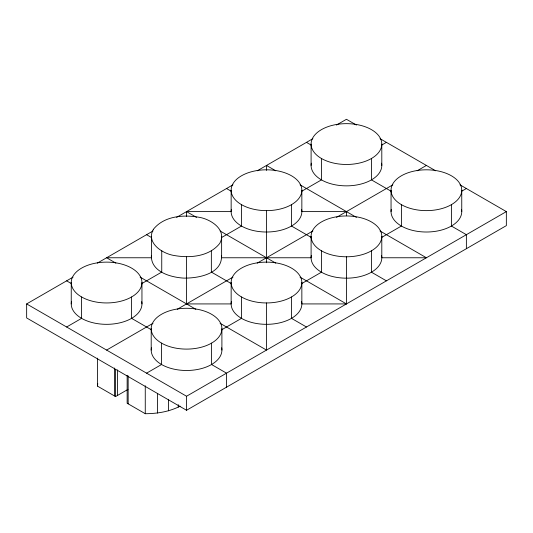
<?xml version="1.0" encoding="UTF-8"?>
<svg xmlns="http://www.w3.org/2000/svg" width="533" height="533" viewBox="0 0 533 533"><rect width="100%" height="100%" fill="white"/><g stroke="black" fill="none" stroke-linecap="round" stroke-linejoin="round"><path stroke-width="0.8" d="M127.96 389.416L115.568 396.565L97.406 386.079L97.792 383.727M459.952 184.818L506.35 211.608L506.35 225.626L186.55 410.263L26.65 317.948L26.65 303.923L73.048 277.133M97.319 263.122L152.998 230.976M176.556 217.377L232.948 184.818M257.219 170.807L312.898 138.66M336.456 125.055L346.45 119.285L356.444 125.055M66.625 327.002L81.602 318.354L81.602 296.968M141.585 283.723L161.746 272.083L161.746 250.697M221.695 237.471L241.502 226.039L241.502 204.652M301.485 191.407L321.452 179.881L321.452 158.494M381.435 145.249L386.425 142.364M106.6 350.081L152.998 323.291M177.269 309.28L232.948 277.133M257.219 263.122L312.898 230.976M336.456 217.377L392.848 184.818M417.119 170.807L426.4 165.443M146.575 373.16L161.552 364.512L161.552 343.125M221.535 329.88L241.502 318.354L241.502 296.968A35.351 20.407 0 0 1 257.352 262.822A35.351 20.407 0 0 1 300.645 287.82A35.351 20.407 0 0 1 241.502 296.968M301.485 283.723L321.452 272.196L321.452 250.81M381.435 237.565L401.402 226.039L401.402 204.652M461.385 191.407L466.375 188.522M26.65 303.923L186.55 396.239L506.35 211.608M127.147 375.292L127.147 403.248L145.269 413.715C157.235 413.655 169.407 411.729 180.107 406.146M186.55 216.465L186.55 211.608L231.149 211.608L231.149 190.221M346.45 256.786L346.45 303.923L301.851 303.923L301.851 282.537M380.002 138.66L435.681 170.807M306.475 142.364L311.465 145.249M391.415 191.407L371.448 179.881L371.448 158.494M275.781 170.807L266.5 165.443L266.5 170.427M300.052 184.818L356.444 217.377M380.002 230.976L426.4 257.765L381.801 257.765L381.801 236.379A35.351 20.407 0 0 0 328.774 218.703A35.351 20.407 0 0 0 328.774 254.054A35.351 20.407 0 0 0 381.801 236.379M226.525 188.522L231.515 191.407M311.465 237.565L291.498 226.039L291.498 204.652M386.425 280.844L371.448 272.196L371.448 250.81M186.55 211.608L196.544 217.377M220.102 230.976L275.781 263.122M300.052 277.133L346.45 303.923M146.575 234.687L151.405 237.471M231.515 283.723L211.354 272.083L211.354 250.697M306.475 327.002L291.498 318.354L291.498 296.968M115.881 263.122L106.6 257.765L151.472 257.765L151.472 236.379M140.152 277.133L195.831 309.28M220.102 323.291L266.5 350.081L266.5 302.944M66.625 280.844L71.615 283.723M151.565 329.88L131.598 318.354L131.598 296.968M221.481 255.667C222.508 274.142 197.43 278.459 183.385 278.093C170.48 277.233 151.172 271.817 151.339 255.933M466.375 248.704L466.375 234.687L451.398 226.039L451.398 204.652M461.751 190.221A35.351 20.407 0 0 1 408.724 207.897A35.351 20.407 0 0 1 408.724 172.545A35.351 20.407 0 0 1 461.751 190.221L461.751 211.608M391.049 190.221L391.049 211.608M381.801 144.063A35.351 20.407 0 0 1 328.774 161.739A35.351 20.407 0 0 1 328.774 126.388A35.351 20.407 0 0 1 381.801 144.063L381.801 165.443M346.45 215.758L346.45 211.608L301.851 211.608L301.851 190.221A35.351 20.407 0 0 0 248.824 172.545A35.351 20.407 0 0 0 248.824 207.897A35.351 20.407 0 0 0 301.851 190.221M311.099 144.063L311.099 165.443M311.099 236.379L311.099 257.765L221.628 257.765L221.628 236.379M266.5 210.628L266.5 262.749M231.149 282.537L231.149 303.923L186.55 303.923L186.55 256.633M226.525 387.185L226.525 373.16L211.548 364.512L211.548 343.125M221.901 328.694A35.351 20.407 0 0 1 168.874 346.37A35.351 20.407 0 0 1 168.874 311.019A35.351 20.407 0 0 1 221.901 328.694L221.901 350.081M186.55 396.239L186.55 410.263M178.289 404.674L178.289 407.139M168.521 399.304L168.521 410.816M157.528 393.334L157.528 413.068M151.199 328.694L151.199 350.081M145.262 385.752L145.269 413.715M141.951 282.537A35.351 20.407 0 0 1 88.924 300.212A35.351 20.407 0 0 1 88.924 264.861A35.351 20.407 0 0 1 141.951 282.537L141.951 303.923M128.153 375.878L128.16 403.834M117.566 369.922L117.566 395.413M115.568 369.429L115.568 396.565M114.555 368.023L114.555 395.986M97.406 358.123L97.406 386.079M71.249 282.537L71.249 303.923M301.631 209.322A35.351 20.407 0 0 1 266.5 232.015A35.351 20.407 0 0 1 231.369 209.322M141.731 301.638A35.351 20.407 0 0 1 106.6 324.331A35.351 20.407 0 0 1 71.469 301.638M381.581 255.48A35.351 20.407 0 0 1 346.45 278.173A35.351 20.407 0 0 1 311.319 255.48M301.631 301.638A35.351 20.407 0 0 1 266.5 324.331A35.351 20.407 0 0 1 231.369 301.638M221.681 347.796A35.351 20.407 0 0 1 186.55 370.488A35.351 20.407 0 0 1 151.419 347.796M381.581 163.165A35.351 20.407 0 0 1 346.45 185.857A35.351 20.407 0 0 1 311.319 163.165M461.531 209.322A35.351 20.407 0 0 1 426.4 232.015A35.351 20.407 0 0 1 391.269 209.322M153.357 229.35C145.656 242.981 162.618 253.795 174.378 255.54C189.988 258.258 209.189 256.666 219.743 243.401C227.444 229.77 210.482 218.956 198.722 217.217C183.112 214.493 163.911 216.085 153.357 229.35"/></g></svg>
